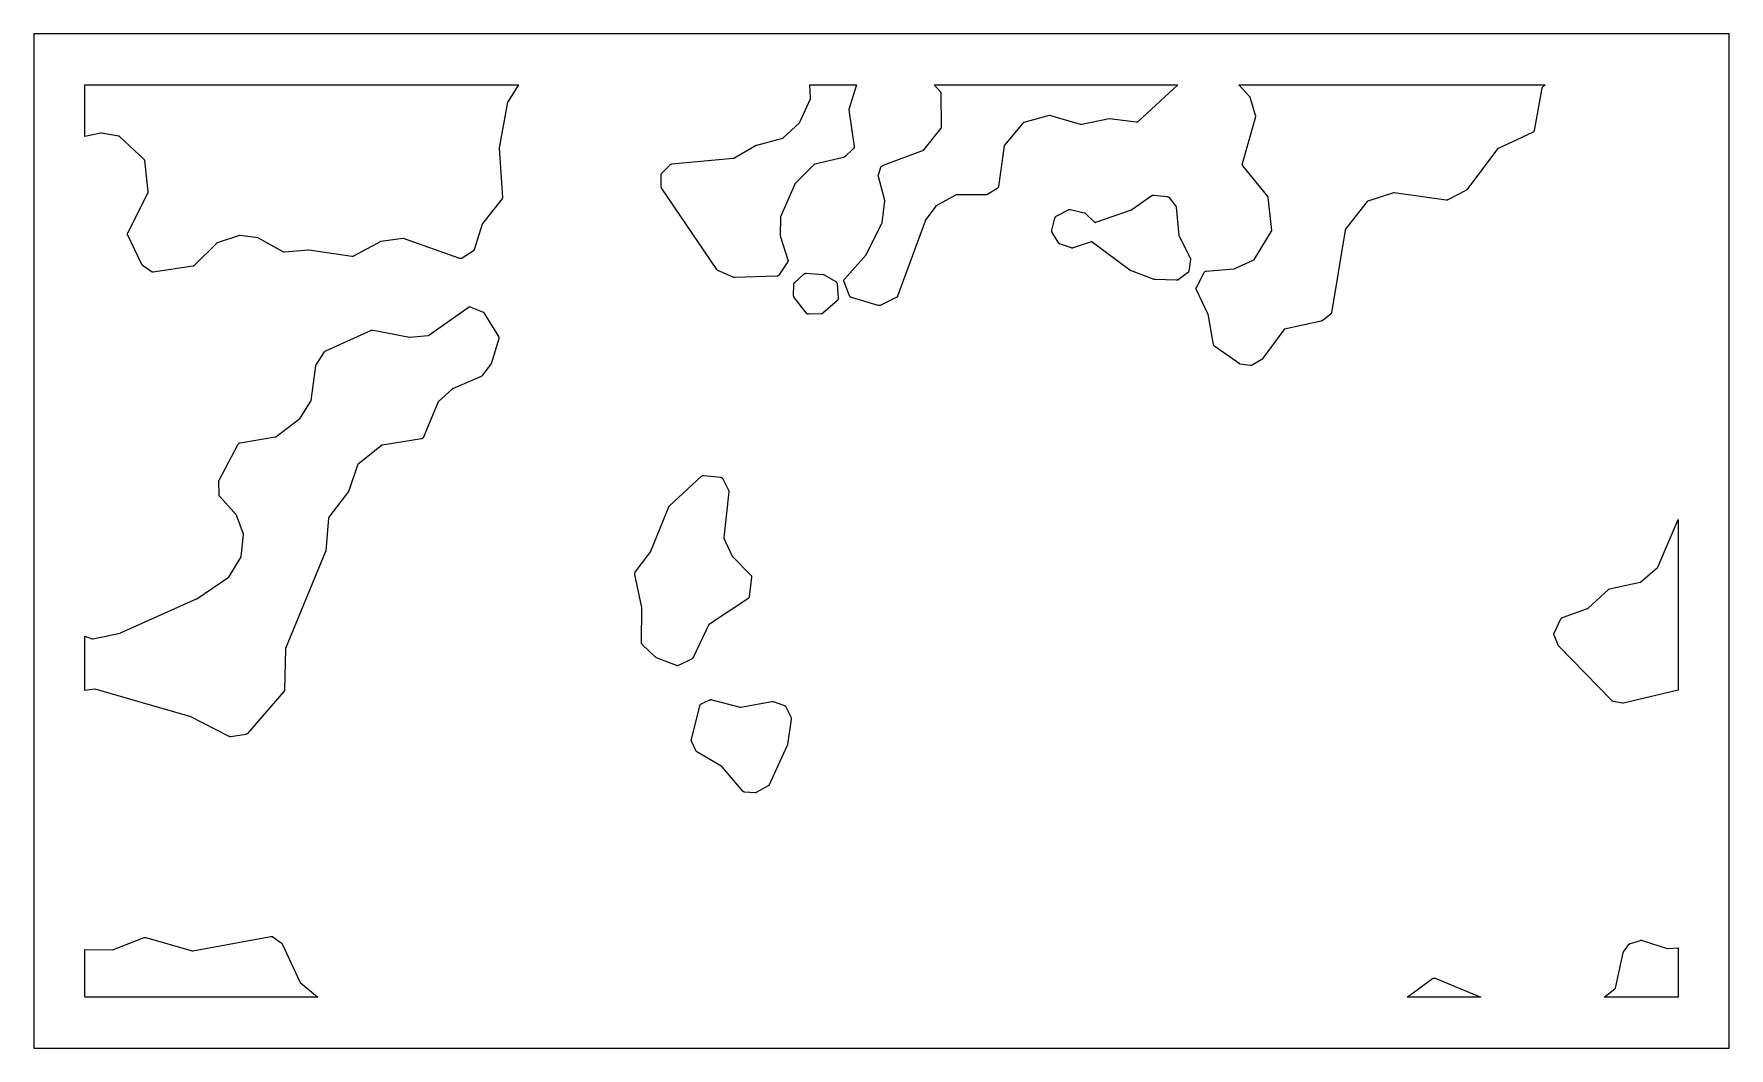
# Model space of a CAD drawing. Header units: metres. Extents: x 0 to 400, y 0 to 239.
import ezdxf

# ---------------------------------------------------------------- set-up
doc = ezdxf.new("R2010")
doc.units = ezdxf.units.M

msp = doc.modelspace()

# ---------------------------------------------------------------- linework, layer by layer
for points in [[(0, 0), (400, 0), (400, 239.28), (0, 239.28), (0, 0)], [(111.823, 223.274), (111.805, 223.242), (111.797, 223.223), (111.788, 223.197), (111.779, 223.159), (109.765, 212.423), (109.76, 212.387), (109.759, 212.362), (109.759, 212.33), (110.554, 200.711), (110.556, 200.651), (110.552, 200.592), (110.542, 200.532), (110.527, 200.474), (110.506, 200.418), (110.481, 200.364), (110.45, 200.312), (110.415, 200.264), (105.851, 194.527), (105.829, 194.496), (105.817, 194.476), (105.808, 194.457), (105.795, 194.423), (103.897, 188.358), (103.875, 188.298), (103.847, 188.24), (103.813, 188.185), (103.774, 188.133), (103.729, 188.086), (103.681, 188.044), (103.628, 188.006), (101.083, 186.378), (101.027, 186.346), (100.967, 186.319), (100.905, 186.299), (100.841, 186.285), (100.777, 186.277), (100.711, 186.276), (100.647, 186.282), (100.582, 186.294), (100.52, 186.312), (87.174, 190.983), (87.139, 190.994), (87.117, 190.999), (87.094, 191.001), (87.07, 191.001), (87.03, 190.998), (81.843, 190.292), (81.805, 190.285), (81.78, 190.278), (81.761, 190.271), (81.728, 190.255), (75.393, 186.853), (75.33, 186.824), (75.265, 186.801), (75.198, 186.786), (75.13, 186.777), (75.061, 186.776), (74.992, 186.783), (64.915, 188.257), (64.87, 188.261), (64.821, 188.259), (59.157, 187.756), (59.092, 187.753), (59.027, 187.757), (58.963, 187.768), (58.9, 187.785), (58.839, 187.808), (58.78, 187.837), (53.027, 191.102), (52.994, 191.119), (52.973, 191.127), (52.949, 191.134), (52.909, 191.142), (48.679, 191.737), (48.642, 191.741), (48.621, 191.741), (48.596, 191.739), (48.575, 191.735), (48.54, 191.725), (43.278, 190.024), (43.24, 190.01), (43.217, 189.999), (43.199, 189.988), (43.182, 189.975), (43.153, 189.948), (37.833, 184.63), (37.789, 184.59), (37.742, 184.554), (37.691, 184.522), (37.638, 184.496), (37.583, 184.474), (37.526, 184.458), (37.467, 184.447), (28.135, 183.102), (28.073, 183.096), (28.011, 183.096), (27.949, 183.102), (27.887, 183.114), (27.828, 183.132), (27.77, 183.155), (27.715, 183.184), (27.662, 183.219), (25.662, 184.671), (25.612, 184.711), (25.567, 184.756), (25.526, 184.805), (25.49, 184.858), (25.459, 184.914), (22.149, 191.8), (22.123, 191.861), (22.104, 191.924), (22.092, 191.989), (22.086, 192.054), (22.086, 192.12), (22.093, 192.185), (22.107, 192.25), (22.128, 192.312), (22.154, 192.373), (26.939, 201.864), (26.954, 201.898), (26.961, 201.918), (26.967, 201.946), (26.971, 201.971), (26.971, 201.992), (26.969, 202.033), (26.182, 209.392), (26.176, 209.431), (26.169, 209.457), (26.161, 209.479), (26.15, 209.501), (26.134, 209.526), (26.118, 209.546), (26.09, 209.575), (20.214, 215.053), (20.183, 215.079), (20.164, 215.092), (20.142, 215.105), (20.119, 215.115), (20.1, 215.122), (20.062, 215.13), (15.95, 215.885), (15.911, 215.891), (15.888, 215.891), (15.865, 215.89), (15.826, 215.884), (12, 215.094), (12, 227.28), (114.338, 227.28), (111.823, 223.274)], [(192.283, 221.465), (192.274, 221.432), (192.271, 221.414), (192.269, 221.387), (192.269, 221.363), (192.272, 221.33), (193.522, 212.703), (193.528, 212.64), (193.528, 212.578), (193.522, 212.515), (193.51, 212.454), (193.492, 212.394), (193.468, 212.336), (193.439, 212.28), (193.404, 212.228), (193.365, 212.179), (193.321, 212.134), (191.333, 210.296), (191.282, 210.254), (191.226, 210.216), (191.168, 210.185), (191.106, 210.16), (191.042, 210.141), (184.257, 208.539), (184.221, 208.528), (184.199, 208.52), (184.178, 208.51), (184.158, 208.497), (184.141, 208.484), (184.112, 208.458), (179.702, 204.048), (179.676, 204.019), (179.662, 204), (179.649, 203.981), (179.633, 203.949), (176.176, 196.147), (176.162, 196.11), (176.155, 196.086), (176.15, 196.056), (176.148, 196.015), (176.098, 191.75), (176.1, 191.706), (176.104, 191.679), (176.115, 191.636), (177.917, 185.971), (177.934, 185.908), (177.944, 185.844), (177.948, 185.779), (177.945, 185.714), (177.936, 185.649), (177.92, 185.586), (177.898, 185.525), (177.87, 185.466), (177.836, 185.41), (175.781, 182.391), (175.744, 182.343), (175.703, 182.297), (175.657, 182.256), (175.609, 182.22), (175.556, 182.188), (175.501, 182.161), (175.444, 182.139), (175.385, 182.123), (175.325, 182.113), (175.264, 182.108), (165.313, 181.817), (165.242, 181.819), (165.171, 181.829), (165.102, 181.846), (165.036, 181.871), (161.41, 183.447), (161.355, 183.474), (161.303, 183.506), (161.254, 183.542), (161.209, 183.583), (161.168, 183.628), (161.132, 183.677), (148.158, 202.801), (148.125, 202.854), (148.098, 202.91), (148.077, 202.968), (148.061, 203.029), (148.05, 203.09), (148.046, 203.152), (147.989, 205.967), (147.991, 206.031), (147.999, 206.095), (148.014, 206.158), (148.035, 206.219), (148.061, 206.278), (148.094, 206.333), (148.131, 206.385), (148.174, 206.434), (150.099, 208.398), (150.147, 208.442), (150.199, 208.481), (150.255, 208.515), (150.314, 208.542), (150.375, 208.564), (150.438, 208.58), (150.502, 208.589), (164.995, 209.928), (165.041, 209.934), (165.067, 209.941), (165.088, 209.949), (165.128, 209.969), (170.444, 212.993), (170.493, 213.018), (170.544, 213.039), (170.597, 213.056), (176.68, 214.683), (176.72, 214.696), (176.741, 214.705), (176.763, 214.717), (176.784, 214.731), (176.813, 214.756), (180.62, 218.325), (180.649, 218.354), (180.664, 218.373), (180.678, 218.395), (180.697, 218.432), (183.222, 223.959), (183.236, 223.995), (183.244, 224.023), (183.249, 224.046), (183.251, 224.066), (183.251, 224.106), (183.106, 227.28), (194.091, 227.28), (192.283, 221.465)], [(260.596, 218.63), (260.548, 218.59), (260.496, 218.554), (260.441, 218.524), (260.384, 218.499), (260.324, 218.479), (260.263, 218.466), (260.2, 218.459), (260.138, 218.457), (260.075, 218.462), (253.838, 219.238), (253.794, 219.241), (253.766, 219.24), (253.721, 219.233), (247.288, 217.912), (247.226, 217.903), (247.163, 217.899), (247.1, 217.902), (247.038, 217.91), (246.976, 217.925), (239.703, 220.048), (239.667, 220.057), (239.646, 220.06), (239.624, 220.061), (239.598, 220.06), (239.574, 220.057), (239.538, 220.048), (233.575, 218.366), (233.536, 218.353), (233.517, 218.344), (233.494, 218.331), (233.472, 218.316), (233.455, 218.301), (233.427, 218.27), (229.006, 213.012), (228.983, 212.983), (228.971, 212.964), (228.961, 212.944), (228.952, 212.92), (228.945, 212.897), (228.939, 212.862), (227.59, 203.296), (227.578, 203.233), (227.56, 203.172), (227.536, 203.113), (227.506, 203.057), (227.472, 203.004), (227.432, 202.955), (227.387, 202.91), (227.338, 202.869), (227.286, 202.833), (224.984, 201.426), (224.932, 201.398), (224.878, 201.374), (224.822, 201.355), (224.765, 201.342), (224.707, 201.334), (224.648, 201.331), (217.606, 201.312), (217.564, 201.31), (217.538, 201.306), (217.513, 201.299), (217.491, 201.291), (217.453, 201.272), (212.891, 198.717), (212.853, 198.694), (212.834, 198.679), (212.814, 198.659), (212.786, 198.624), (210.335, 195.219), (210.314, 195.188), (210.303, 195.166), (210.288, 195.131), (203.799, 177.43), (203.775, 177.372), (203.745, 177.318), (203.711, 177.266), (203.671, 177.218), (203.627, 177.173), (203.579, 177.134), (203.527, 177.099), (203.472, 177.069), (199.665, 175.238), (199.61, 175.215), (199.553, 175.196), (199.494, 175.183), (199.435, 175.176), (199.375, 175.174), (199.316, 175.178), (199.256, 175.187), (199.198, 175.201), (192.891, 177.086), (192.83, 177.108), (192.771, 177.136), (192.715, 177.169), (192.663, 177.208), (192.615, 177.253), (192.572, 177.301), (192.534, 177.354), (192.501, 177.41), (192.474, 177.47), (191.176, 180.77), (191.155, 180.831), (191.141, 180.894), (191.133, 180.958), (191.131, 181.023), (191.136, 181.087), (191.147, 181.151), (191.165, 181.213), (191.188, 181.273), (191.218, 181.331), (191.253, 181.385), (191.293, 181.436), (196.36, 187.184), (196.383, 187.212), (196.394, 187.227), (196.41, 187.257), (200.107, 194.561), (200.126, 194.603), (200.134, 194.631), (200.143, 194.677), (200.808, 199.862), (200.811, 199.902), (200.811, 199.925), (200.808, 199.951), (200.799, 199.993), (199.256, 205.622), (199.242, 205.684), (199.235, 205.747), (199.233, 205.811), (199.238, 205.875), (199.249, 205.938), (199.267, 205.999), (199.874, 207.806), (199.897, 207.866), (199.926, 207.922), (199.96, 207.976), (199.999, 208.026), (200.043, 208.071), (200.092, 208.113), (200.144, 208.149), (200.199, 208.18), (200.258, 208.206), (209.945, 211.889), (209.985, 211.907), (210.008, 211.92), (210.03, 211.936), (210.049, 211.954), (210.079, 211.988), (214.089, 217.072), (214.112, 217.104), (214.124, 217.126), (214.134, 217.148), (214.142, 217.169), (214.147, 217.194), (214.151, 217.217), (214.152, 217.256), (214.082, 225.324), (214.079, 225.367), (214.075, 225.395), (214.069, 225.418), (214.059, 225.443), (214.047, 225.467), (214.034, 225.487), (214.006, 225.521), (212.43, 227.28), (269.908, 227.28), (260.596, 218.63)], [(355.888, 226.613), (355.858, 226.582), (355.842, 226.56), (355.828, 226.538), (355.818, 226.516), (355.809, 226.49), (355.798, 226.447), (353.996, 216.494), (353.982, 216.433), (353.962, 216.374), (353.937, 216.318), (353.906, 216.264), (353.871, 216.213), (353.831, 216.166), (353.786, 216.123), (353.738, 216.084), (353.686, 216.05), (353.631, 216.021), (345.509, 212.245), (345.473, 212.226), (345.453, 212.213), (345.432, 212.196), (345.414, 212.179), (345.39, 212.15), (338.081, 202.522), (338.035, 202.468), (337.983, 202.419), (337.926, 202.376), (337.865, 202.34), (333.649, 200.137), (333.588, 200.109), (333.525, 200.087), (333.459, 200.072), (333.393, 200.064), (333.326, 200.063), (333.259, 200.069), (320.968, 201.797), (320.932, 201.801), (320.91, 201.801), (320.884, 201.799), (320.862, 201.795), (320.828, 201.786), (314.776, 199.815), (314.741, 199.801), (314.718, 199.79), (314.696, 199.776), (314.676, 199.761), (314.66, 199.746), (314.634, 199.716), (309.432, 193.148), (309.407, 193.113), (309.396, 193.093), (309.385, 193.07), (309.378, 193.047), (309.369, 193.006), (306.18, 173.498), (306.167, 173.438), (306.148, 173.379), (306.124, 173.322), (306.094, 173.267), (306.06, 173.216), (306.02, 173.168), (305.977, 173.124), (305.929, 173.085), (303.975, 171.619), (303.917, 171.58), (303.856, 171.548), (303.792, 171.522), (303.725, 171.504), (295.081, 169.609), (295.041, 169.599), (295.017, 169.589), (294.995, 169.578), (294.972, 169.563), (294.953, 169.547), (294.934, 169.528), (294.906, 169.495), (289.808, 162.54), (289.766, 162.488), (289.719, 162.442), (289.667, 162.4), (289.612, 162.363), (287.477, 161.117), (287.421, 161.088), (287.363, 161.065), (287.303, 161.047), (287.241, 161.035), (287.179, 161.03), (287.117, 161.03), (287.054, 161.036), (284.639, 161.397), (284.58, 161.409), (284.522, 161.426), (284.466, 161.449), (284.412, 161.476), (284.361, 161.509), (278.636, 165.554), (278.587, 165.592), (278.541, 165.636), (278.5, 165.683), (278.464, 165.735), (278.432, 165.789), (278.407, 165.847), (278.387, 165.906), (278.372, 165.967), (277.072, 173.137), (277.063, 173.175), (277.055, 173.198), (277.041, 173.231), (274.294, 178.884), (274.268, 178.946), (274.248, 179.01), (274.236, 179.075), (274.229, 179.142), (274.23, 179.209), (274.238, 179.276), (274.253, 179.341), (274.274, 179.405), (274.302, 179.466), (276.123, 182.971), (276.156, 183.027), (276.195, 183.08), (276.239, 183.129), (276.287, 183.173), (276.34, 183.212), (276.397, 183.246), (276.456, 183.273), (276.518, 183.295), (276.582, 183.31), (276.647, 183.318), (283.108, 183.828), (283.142, 183.832), (283.162, 183.836), (283.184, 183.843), (283.217, 183.856), (287.881, 185.994), (287.917, 186.013), (287.939, 186.028), (287.956, 186.041), (287.975, 186.06), (287.992, 186.081), (288.014, 186.112), (292.038, 192.716), (292.056, 192.749), (292.065, 192.771), (292.072, 192.792), (292.077, 192.815), (292.081, 192.84), (292.081, 192.861), (292.079, 192.9), (291.272, 200.671), (291.266, 200.712), (291.261, 200.733), (291.253, 200.754), (291.241, 200.78), (291.229, 200.8), (291.206, 200.83), (285.309, 208.088), (285.272, 208.138), (285.241, 208.191), (285.214, 208.247), (285.193, 208.305), (285.178, 208.365), (285.168, 208.426), (285.164, 208.487), (285.166, 208.549), (285.174, 208.61), (285.188, 208.671), (288.289, 219.828), (288.297, 219.867), (288.3, 219.89), (288.301, 219.913), (288.3, 219.937), (288.296, 219.96), (288.287, 219.997), (286.965, 224.339), (286.952, 224.376), (286.943, 224.396), (286.933, 224.414), (286.921, 224.431), (286.897, 224.459), (284.312, 227.28), (356.583, 227.28), (355.888, 226.613)], [(269.441, 198.702), (269.473, 198.647), (269.499, 198.59), (269.52, 198.53), (269.535, 198.469), (269.544, 198.406), (270.168, 191.692), (270.173, 191.653), (270.179, 191.628), (270.186, 191.607), (270.203, 191.572), (272.834, 186.462), (272.862, 186.4), (272.883, 186.337), (272.897, 186.271), (272.905, 186.205), (272.905, 186.137), (272.899, 186.071), (272.495, 183.327), (272.483, 183.264), (272.464, 183.203), (272.44, 183.144), (272.41, 183.088), (272.374, 183.035), (272.334, 182.985), (272.289, 182.94), (272.239, 182.9), (270.032, 181.269), (269.98, 181.234), (269.926, 181.205), (269.869, 181.181), (269.809, 181.163), (269.748, 181.15), (269.687, 181.143), (269.625, 181.142), (264.575, 181.316), (264.506, 181.322), (264.438, 181.336), (264.371, 181.357), (258.79, 183.431), (258.733, 183.455), (258.679, 183.485), (258.627, 183.52), (249.743, 190.183), (249.711, 190.205), (249.691, 190.215), (249.668, 190.225), (249.645, 190.232), (249.62, 190.238), (249.592, 190.241), (249.573, 190.241), (249.55, 190.239), (249.523, 190.235), (249.486, 190.224), (245.214, 188.794), (245.156, 188.778), (245.098, 188.767), (245.039, 188.762), (244.979, 188.762), (244.92, 188.767), (244.861, 188.778), (244.804, 188.794), (242.199, 189.657), (242.139, 189.68), (242.082, 189.709), (242.028, 189.744), (241.977, 189.784), (241.931, 189.828), (241.889, 189.877), (241.852, 189.93), (240.293, 192.441), (240.262, 192.498), (240.237, 192.557), (240.217, 192.618), (240.204, 192.682), (240.197, 192.746), (240.197, 192.81), (240.202, 192.874), (240.215, 192.938), (240.929, 195.841), (240.946, 195.899), (240.968, 195.954), (240.996, 196.008), (241.028, 196.059), (241.065, 196.107), (241.106, 196.151), (241.151, 196.19), (241.2, 196.226), (241.252, 196.257), (244.137, 197.805), (244.198, 197.834), (244.261, 197.856), (244.327, 197.872), (244.394, 197.88), (244.461, 197.882), (244.529, 197.876), (244.595, 197.864), (247.836, 197.082), (247.901, 197.063), (247.964, 197.036), (248.023, 197.004), (248.079, 196.965), (248.131, 196.921), (250.253, 194.899), (250.284, 194.873), (250.307, 194.857), (250.326, 194.846), (250.35, 194.836), (250.377, 194.827), (250.398, 194.822), (250.423, 194.82), (250.45, 194.819), (250.474, 194.821), (250.497, 194.826), (250.538, 194.838), (258.999, 197.777), (259.035, 197.792), (259.055, 197.802), (259.088, 197.823), (263.79, 201.13), (263.846, 201.165), (263.906, 201.195), (263.968, 201.218), (264.032, 201.235), (264.097, 201.245), (264.163, 201.248), (264.229, 201.245), (267.411, 200.918), (267.474, 200.908), (267.536, 200.892), (267.596, 200.87), (267.654, 200.843), (267.709, 200.809), (267.76, 200.771), (267.807, 200.728), (267.849, 200.68), (269.403, 198.753), (269.441, 198.702)], [(179.358, 177.155), (179.327, 177.21), (179.302, 177.267), (179.282, 177.326), (179.268, 177.388), (179.26, 177.45), (179.258, 177.512), (179.305, 180.174), (179.31, 180.241), (179.321, 180.306), (179.339, 180.37), (179.363, 180.432), (179.394, 180.491), (179.431, 180.546), (179.473, 180.598), (179.52, 180.645), (181.747, 182.649), (181.797, 182.69), (181.851, 182.725), (181.908, 182.755), (181.968, 182.779), (182.03, 182.797), (182.094, 182.809), (182.158, 182.815), (182.223, 182.814), (186.149, 182.553), (186.209, 182.546), (186.269, 182.533), (186.327, 182.515), (186.383, 182.492), (186.436, 182.463), (189.194, 180.828), (189.246, 180.795), (189.293, 180.756), (189.337, 180.713), (189.377, 180.667), (189.412, 180.616), (189.442, 180.563), (189.468, 180.507), (189.487, 180.449), (189.501, 180.389), (189.509, 180.328), (189.808, 176.96), (189.811, 176.9), (189.808, 176.839), (189.799, 176.779), (189.785, 176.721), (189.765, 176.663), (189.74, 176.608), (189.71, 176.556), (189.675, 176.506), (189.636, 176.46), (189.593, 176.418), (186.176, 173.393), (186.126, 173.353), (186.072, 173.318), (186.016, 173.289), (185.956, 173.265), (185.895, 173.247), (185.832, 173.236), (185.769, 173.23), (182.822, 173.127), (182.76, 173.128), (182.699, 173.135), (182.639, 173.147), (182.581, 173.165), (182.524, 173.188), (182.47, 173.217), (182.419, 173.25), (182.371, 173.288), (182.327, 173.331), (182.287, 173.378), (179.394, 177.104), (179.358, 177.155)], [(13.752, 96.577), (13.787, 96.567), (13.812, 96.562), (13.837, 96.559), (13.858, 96.559), (13.88, 96.56), (13.917, 96.566), (20.324, 97.919), (20.367, 97.931), (20.409, 97.947), (38.398, 105.983), (38.432, 106), (38.464, 106.02), (45.866, 111.041), (45.901, 111.068), (45.922, 111.087), (45.94, 111.109), (45.965, 111.145), (48.867, 115.884), (48.884, 115.917), (48.895, 115.941), (48.901, 115.958), (48.906, 115.979), (48.912, 116.019), (49.439, 121.131), (49.441, 121.166), (49.44, 121.189), (49.438, 121.211), (49.433, 121.233), (49.422, 121.27), (47.913, 125.51), (47.898, 125.546), (47.886, 125.569), (47.874, 125.587), (47.849, 125.617), (43.859, 130.1), (43.818, 130.151), (43.782, 130.206), (43.753, 130.264), (43.729, 130.325), (43.711, 130.388), (43.7, 130.452), (43.695, 130.517), (43.627, 133.7), (43.629, 133.766), (43.638, 133.832), (43.653, 133.896), (43.675, 133.959), (43.703, 134.019), (48.214, 142.49), (48.248, 142.546), (48.288, 142.599), (48.332, 142.648), (48.382, 142.691), (48.435, 142.73), (48.493, 142.763), (48.553, 142.79), (48.616, 142.81), (48.68, 142.824), (56.913, 144.188), (56.954, 144.197), (56.978, 144.205), (56.999, 144.214), (57.024, 144.228), (57.056, 144.249), (62.74, 148.56), (62.769, 148.584), (62.787, 148.602), (62.798, 148.615), (62.818, 148.644), (65.373, 152.66), (65.396, 152.701), (65.406, 152.724), (65.413, 152.749), (65.422, 152.794), (66.504, 160.947), (66.517, 161.017), (66.538, 161.086), (66.566, 161.151), (66.602, 161.213), (68.568, 164.259), (68.604, 164.31), (68.645, 164.357), (68.69, 164.399), (68.739, 164.438), (68.791, 164.471), (68.846, 164.499), (79.652, 169.353), (79.714, 169.377), (79.778, 169.395), (79.844, 169.406), (79.91, 169.41), (79.976, 169.407), (80.042, 169.398), (88.609, 167.726), (88.647, 167.72), (88.669, 167.719), (88.708, 167.721), (93.025, 168.127), (93.069, 168.134), (93.097, 168.141), (93.12, 168.149), (93.141, 168.16), (93.178, 168.184), (102.488, 174.763), (102.542, 174.798), (102.6, 174.826), (102.659, 174.85), (102.721, 174.867), (102.785, 174.877), (102.849, 174.882), (102.913, 174.88), (102.977, 174.872), (103.039, 174.857), (103.1, 174.837), (105.887, 173.737), (105.941, 173.712), (105.994, 173.683), (106.043, 173.649), (106.088, 173.61), (106.13, 173.568), (106.168, 173.521), (106.202, 173.472), (109.623, 167.875), (109.652, 167.821), (109.676, 167.765), (109.695, 167.707), (109.708, 167.648), (109.716, 167.587), (109.718, 167.527), (109.714, 167.466), (109.705, 167.405), (109.689, 167.346), (107.877, 161.459), (107.858, 161.405), (107.834, 161.353), (107.805, 161.303), (107.772, 161.255), (105.792, 158.677), (105.749, 158.627), (105.702, 158.582), (105.651, 158.542), (105.595, 158.507), (105.537, 158.478), (98.785, 155.538), (98.746, 155.518), (98.724, 155.504), (98.69, 155.477), (95.451, 152.575), (95.424, 152.549), (95.41, 152.533), (95.399, 152.516), (95.389, 152.499), (95.372, 152.463), (91.957, 144.16), (91.929, 144.1), (91.895, 144.044), (91.856, 143.991), (91.811, 143.942), (91.761, 143.899), (91.708, 143.861), (91.651, 143.828), (91.59, 143.801), (91.528, 143.781), (91.463, 143.767), (82.156, 142.231), (82.114, 142.222), (82.089, 142.214), (82.064, 142.203), (82.042, 142.19), (82.008, 142.165), (76.463, 137.686), (76.434, 137.66), (76.42, 137.644), (76.405, 137.626), (76.392, 137.604), (76.381, 137.583), (76.367, 137.547), (74.298, 131.508), (74.272, 131.444), (74.24, 131.384), (74.202, 131.327), (69.588, 125.224), (69.566, 125.192), (69.555, 125.172), (69.546, 125.151), (69.538, 125.128), (69.533, 125.103), (69.528, 125.065), (68.891, 117.321), (68.882, 117.254), (68.866, 117.189), (68.844, 117.126), (59.373, 94.241), (59.36, 94.205), (59.354, 94.183), (59.35, 94.159), (59.347, 94.119), (59.135, 84.511), (59.13, 84.447), (59.119, 84.384), (59.102, 84.322), (59.079, 84.262), (59.05, 84.205), (59.016, 84.151), (58.976, 84.1), (50.415, 74.234), (50.371, 74.187), (50.321, 74.145), (50.268, 74.108), (50.211, 74.077), (50.151, 74.051), (50.089, 74.032), (50.026, 74.019), (46.47, 73.464), (46.403, 73.457), (46.335, 73.457), (46.268, 73.464), (46.201, 73.478), (46.137, 73.499), (46.075, 73.527), (36.858, 78.237), (36.821, 78.254), (36.784, 78.267), (14.485, 84.698), (14.447, 84.707), (14.419, 84.71), (14.39, 84.711), (14.35, 84.708), (12, 84.404), (12, 97.186), (13.752, 96.577)], [(162.085, 134.679), (162.148, 134.663), (162.209, 134.64), (162.268, 134.611), (162.324, 134.577), (162.375, 134.537), (162.423, 134.492), (162.466, 134.443), (162.503, 134.39), (162.535, 134.333), (163.887, 131.615), (163.912, 131.558), (163.931, 131.5), (163.945, 131.44), (163.953, 131.379), (163.955, 131.317), (163.951, 131.256), (162.771, 120.463), (162.768, 120.425), (162.769, 120.404), (162.772, 120.379), (162.777, 120.356), (162.782, 120.338), (162.797, 120.303), (164.766, 116.035), (164.782, 116.004), (164.793, 115.987), (164.806, 115.97), (164.83, 115.944), (169.16, 111.613), (169.204, 111.565), (169.243, 111.512), (169.276, 111.455), (169.304, 111.396), (169.325, 111.334), (169.34, 111.27), (169.348, 111.205), (169.35, 111.139), (169.345, 111.074), (168.762, 106.454), (168.751, 106.392), (168.735, 106.332), (168.712, 106.274), (168.684, 106.218), (168.651, 106.166), (168.613, 106.116), (168.571, 106.071), (168.524, 106.029), (168.474, 105.993), (159.385, 100.049), (159.355, 100.028), (159.336, 100.011), (159.32, 99.994), (159.307, 99.978), (159.294, 99.959), (159.276, 99.924), (155.586, 92.161), (155.557, 92.106), (155.523, 92.055), (155.484, 92.007), (155.44, 91.963), (155.393, 91.923), (155.342, 91.888), (155.288, 91.858), (152.114, 90.292), (152.052, 90.265), (151.988, 90.245), (151.922, 90.232), (151.855, 90.226), (151.788, 90.226), (151.721, 90.234), (151.655, 90.248), (151.591, 90.269), (146.898, 92.1), (146.841, 92.126), (146.785, 92.158), (146.734, 92.194), (146.686, 92.236), (143.538, 95.251), (143.492, 95.299), (143.452, 95.352), (143.417, 95.409), (143.388, 95.469), (143.366, 95.532), (143.35, 95.596), (143.34, 95.662), (143.338, 95.729), (143.462, 103.868), (143.46, 103.914), (143.453, 103.96), (141.782, 111.735), (141.772, 111.795), (141.768, 111.856), (141.77, 111.918), (141.777, 111.978), (141.79, 112.038), (141.808, 112.096), (141.832, 112.153), (141.862, 112.207), (141.896, 112.257), (145.543, 117.167), (145.565, 117.2), (145.574, 117.217), (145.587, 117.246), (149.818, 127.708), (149.842, 127.76), (149.87, 127.81), (149.903, 127.857), (149.94, 127.901), (149.98, 127.942), (157.553, 134.921), (157.599, 134.96), (157.65, 134.994), (157.703, 135.024), (157.758, 135.048), (157.816, 135.068), (157.875, 135.081), (157.936, 135.09), (157.996, 135.092), (158.057, 135.089), (162.02, 134.689), (162.085, 134.679)], [(375.103, 81.408), (375.038, 81.396), (374.972, 81.391), (374.906, 81.393), (374.841, 81.401), (372.679, 81.787), (372.614, 81.802), (372.55, 81.824), (372.489, 81.853), (372.432, 81.887), (372.378, 81.927), (372.329, 81.973), (359.791, 94.842), (359.75, 94.888), (359.714, 94.937), (359.683, 94.99), (359.656, 95.046), (358.687, 97.384), (358.667, 97.441), (358.652, 97.5), (358.642, 97.56), (358.638, 97.62), (358.64, 97.681), (358.647, 97.741), (358.66, 97.801), (358.679, 97.858), (358.703, 97.914), (360.327, 101.269), (360.357, 101.324), (360.392, 101.376), (360.432, 101.425), (360.477, 101.469), (360.525, 101.509), (360.578, 101.543), (360.633, 101.573), (360.691, 101.597), (366.6, 103.718), (366.639, 103.734), (366.661, 103.745), (366.68, 103.758), (366.713, 103.785), (371.51, 108.18), (371.563, 108.223), (371.62, 108.261), (371.681, 108.292), (371.745, 108.317), (371.811, 108.335), (378.988, 109.89), (379.024, 109.9), (379.05, 109.91), (379.074, 109.921), (379.093, 109.933), (379.126, 109.958), (383.122, 113.368), (383.15, 113.395), (383.165, 113.411), (383.179, 113.431), (383.192, 113.452), (383.208, 113.485), (388, 124.702), (388, 84.432), (375.103, 81.408)], [(177.142, 80.803), (177.198, 80.773), (177.251, 80.738), (177.301, 80.698), (177.346, 80.653), (177.386, 80.603), (177.422, 80.55), (177.452, 80.494), (178.646, 77.968), (178.67, 77.909), (178.688, 77.849), (178.701, 77.787), (178.707, 77.724), (178.707, 77.661), (178.701, 77.598), (177.829, 71.605), (177.817, 71.544), (177.8, 71.485), (177.777, 71.428), (173.515, 62.146), (173.488, 62.093), (173.456, 62.043), (173.42, 61.997), (173.38, 61.953), (173.336, 61.914), (173.288, 61.879), (173.238, 61.848), (170.462, 60.324), (170.408, 60.298), (170.353, 60.277), (170.295, 60.26), (170.237, 60.25), (170.177, 60.245), (170.118, 60.245), (167.775, 60.362), (167.708, 60.369), (167.643, 60.382), (167.58, 60.402), (167.519, 60.429), (167.461, 60.461), (167.406, 60.5), (167.356, 60.544), (167.311, 60.592), (162.441, 66.392), (162.418, 66.418), (162.402, 66.432), (162.386, 66.445), (162.355, 66.464), (156.453, 69.895), (156.398, 69.931), (156.346, 69.972), (156.3, 70.019), (156.258, 70.07), (156.221, 70.125), (156.19, 70.184), (155.171, 72.397), (155.148, 72.455), (155.13, 72.515), (155.118, 72.577), (155.113, 72.639), (155.113, 72.702), (155.119, 72.764), (155.131, 72.826), (157.121, 80.767), (157.14, 80.827), (157.164, 80.886), (157.194, 80.942), (157.229, 80.995), (157.27, 81.044), (157.315, 81.089), (157.364, 81.129), (157.416, 81.164), (157.472, 81.194), (159.513, 82.162), (159.573, 82.187), (159.634, 82.206), (159.697, 82.218), (159.762, 82.224), (159.826, 82.224), (159.89, 82.217), (159.953, 82.204), (166.672, 80.47), (166.714, 80.462), (166.741, 80.459), (166.768, 80.46), (166.811, 80.465), (174.089, 81.798), (174.156, 81.807), (174.224, 81.809), (174.291, 81.803), (174.358, 81.791), (174.423, 81.772), (177.083, 80.828), (177.142, 80.803)], [(18.652, 23.208), (18.694, 23.21), (18.719, 23.213), (18.739, 23.218), (18.776, 23.231), (25.999, 26.084), (26.056, 26.103), (26.115, 26.117), (26.175, 26.126), (26.236, 26.129), (26.296, 26.126), (26.356, 26.118), (26.415, 26.104), (37.347, 22.982), (37.385, 22.973), (37.408, 22.97), (37.428, 22.969), (37.451, 22.97), (37.49, 22.975), (55.896, 26.352), (55.961, 26.361), (56.027, 26.363), (56.092, 26.358), (56.157, 26.347), (56.22, 26.329), (56.281, 26.305), (56.339, 26.275), (56.394, 26.239), (58.345, 24.822), (58.395, 24.781), (58.442, 24.736), (58.483, 24.686), (58.52, 24.632), (58.55, 24.574), (62.774, 15.609), (62.796, 15.569), (62.812, 15.546), (62.828, 15.527), (62.86, 15.497), (67.005, 12), (12, 12), (12, 23.239), (18.652, 23.208)], [(373.053, 13.992), (373.084, 14.02), (373.101, 14.037), (373.116, 14.056), (373.13, 14.079), (373.14, 14.098), (373.149, 14.122), (373.16, 14.163), (375.005, 22.482), (375.023, 22.546), (375.047, 22.608), (375.078, 22.667), (375.114, 22.723), (376.376, 24.458), (376.413, 24.505), (376.455, 24.548), (376.5, 24.587), (376.549, 24.622), (376.6, 24.652), (376.655, 24.677), (376.711, 24.697), (379.073, 25.417), (379.137, 25.433), (379.202, 25.442), (379.268, 25.445), (379.333, 25.441), (379.398, 25.431), (379.462, 25.414), (385.39, 23.495), (385.427, 23.484), (385.45, 23.481), (385.478, 23.479), (385.518, 23.48), (388, 23.691), (388, 12), (370.512, 12), (373.053, 13.992)], [(329.991, 16.385), (330.047, 16.422), (330.106, 16.453), (330.167, 16.477), (330.231, 16.496), (330.297, 16.507), (330.363, 16.512), (330.43, 16.51), (330.496, 16.501), (330.56, 16.485), (330.623, 16.463), (341.437, 12), (324.053, 12), (329.991, 16.385)]]:
    msp.add_lwpolyline(points, close=True)

doc.saveas('drawing.dxf')
